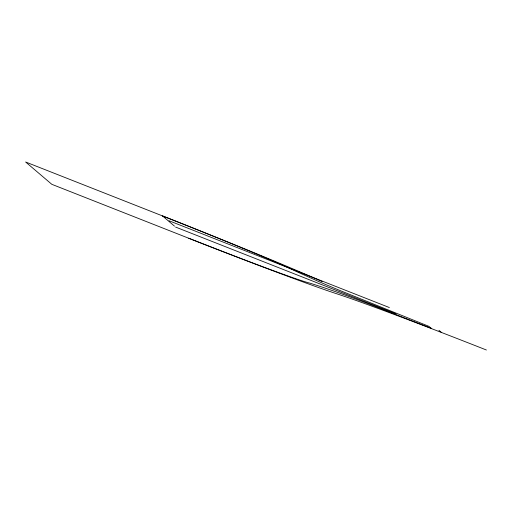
<?xml version="1.0" encoding="UTF-8"?>
<svg xmlns="http://www.w3.org/2000/svg" width="512" height="512" viewBox="0 0 512 512"><rect width="100%" height="100%" fill="white"/><g stroke="black" fill="none" stroke-linecap="round" stroke-linejoin="round"><path stroke-width="0.77" d="M169.011 220.749L389.363 307.546M175.603 227.078L395.955 313.875M486.4 350.01L484.198 349.139A183.52 4.486 21.6 0 0 336.358 293.658A183.52 4.486 21.6 0 1 188.717 238.246L51.821 184.32L25.6 161.99L162.496 215.91A183.52 4.486 21.6 0 1 322.138 281.542M438.931 330.298L441.152 332.186M174.496 226.131L162.496 215.91A141.35 3.456 21.6 0 1 296.262 271.456L318.56 281.478A119.309 2.912 21.6 0 0 340.602 290.778L428.902 326.342L431.123 328.237C390.893 312.915 351.142 296.032 310.029 283.181A141.35 3.456 21.6 0 1 188.717 238.246"/></g></svg>
